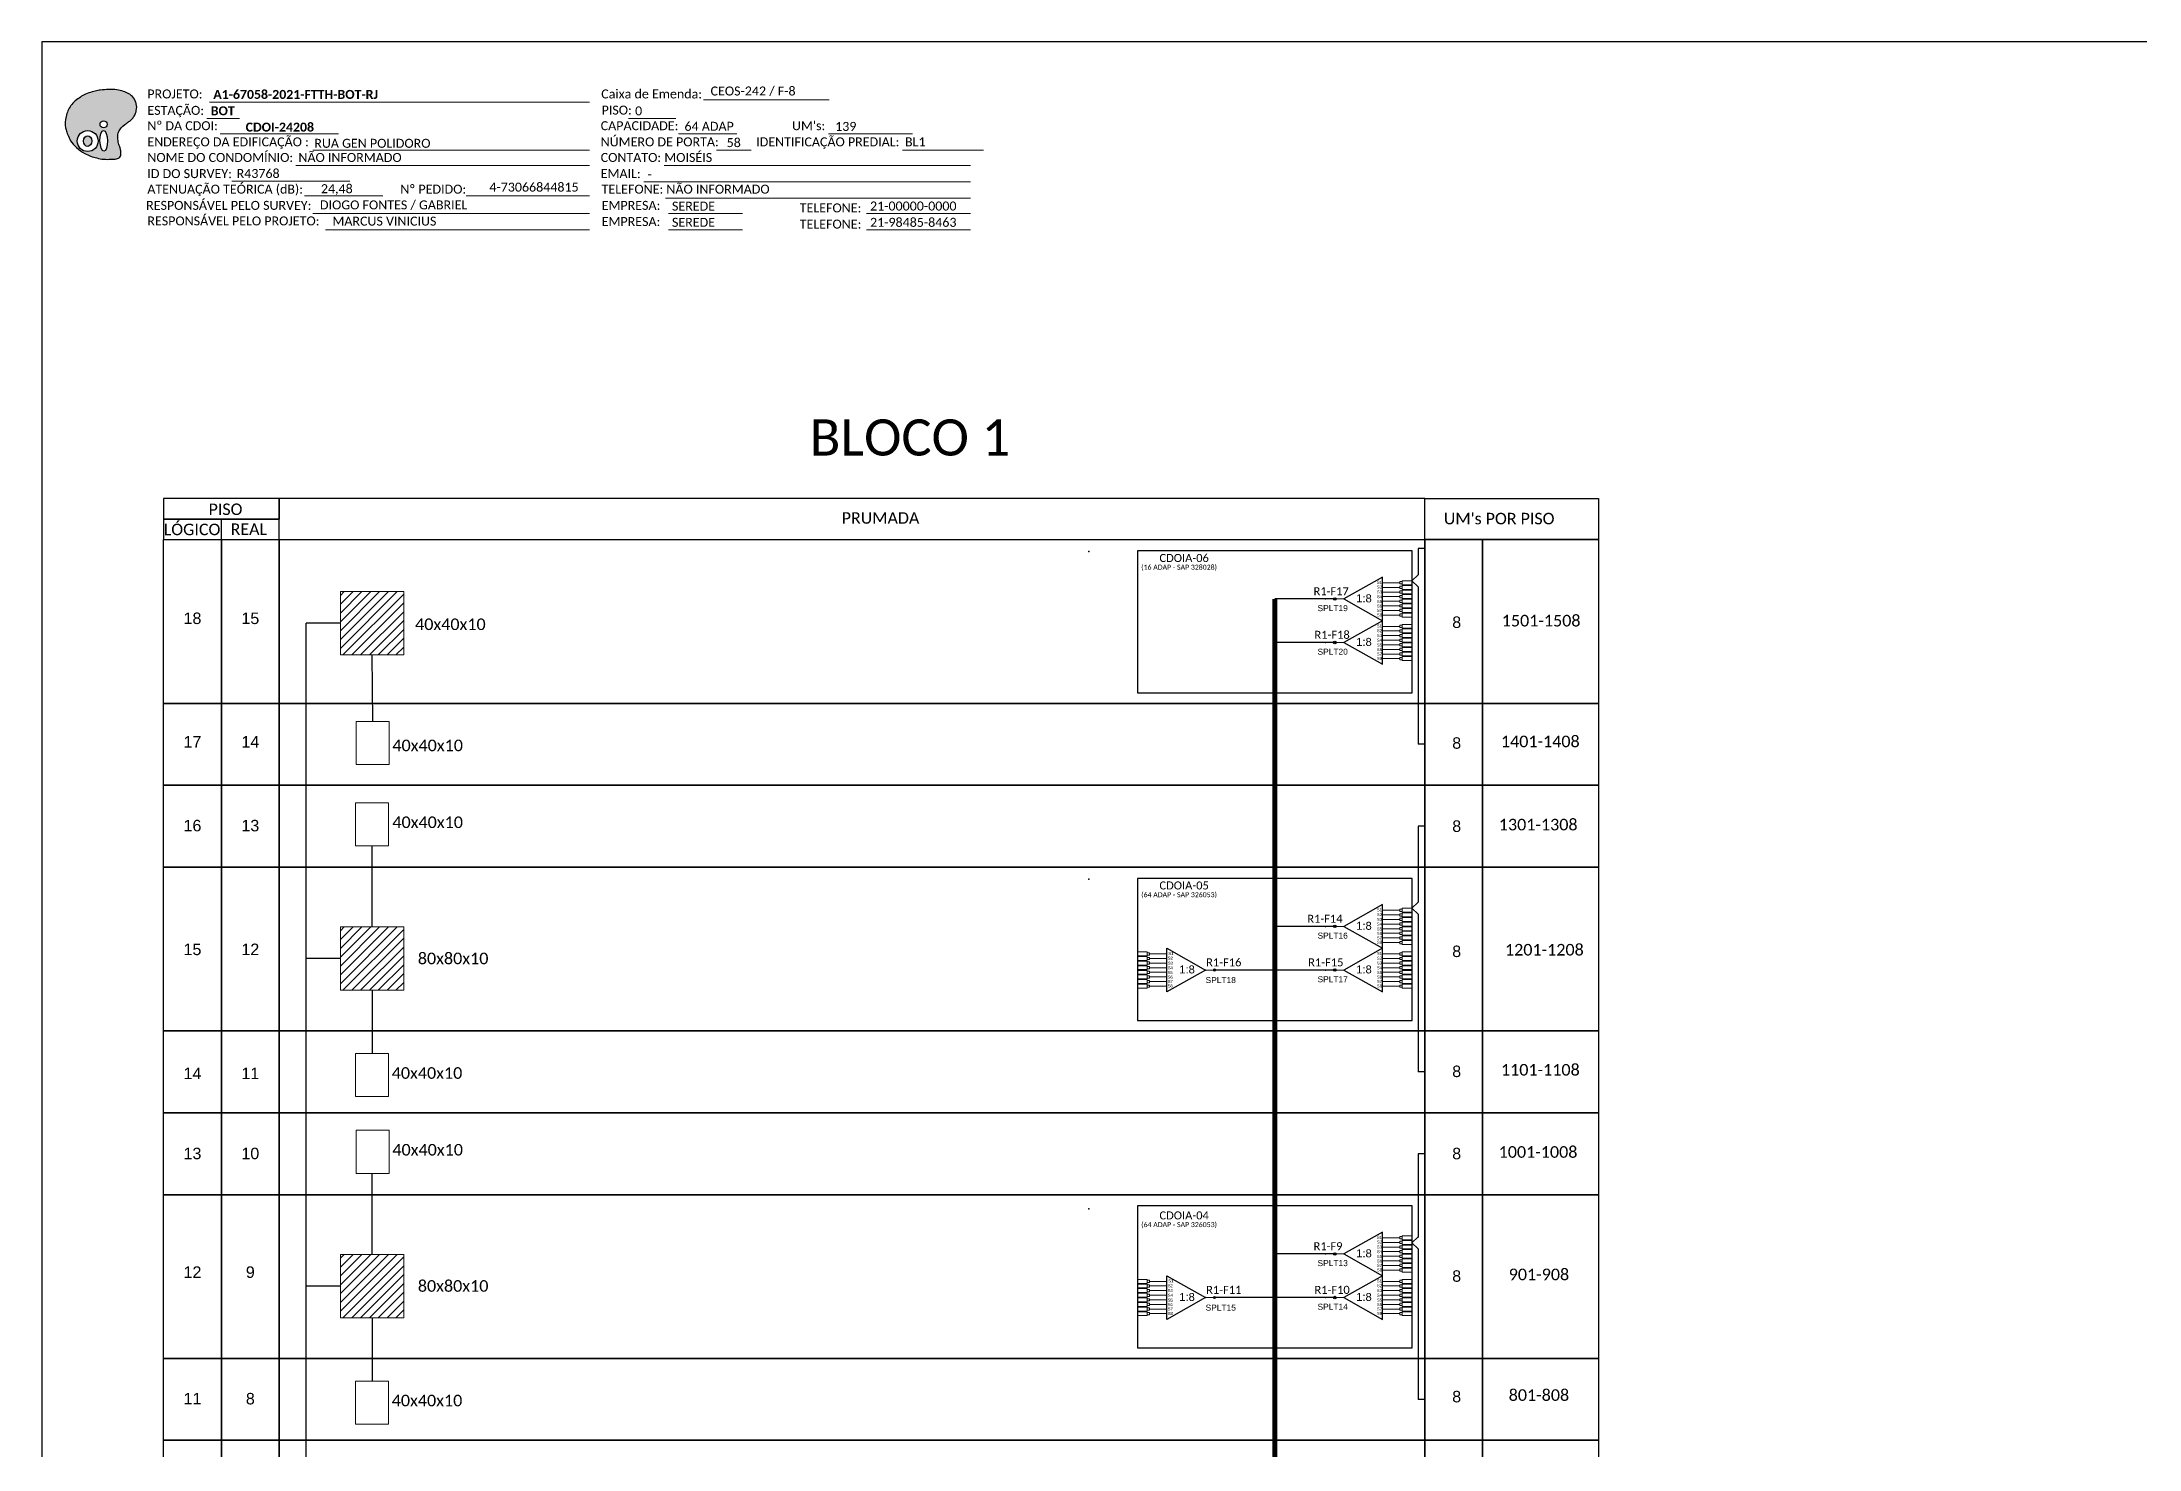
# Model space of a CAD drawing. Header units: inches. Extents: x 3965 to 5714, y 707 to 1301.
# Drawn here: x 4875.1 to 5294.4, y 1019.2 to 1300.5 of the extents above; entities that cross this region are included whole.
import ezdxf
from ezdxf.enums import TextEntityAlignment as Align

# ---------------------------------------------------------------- set-up
doc = ezdxf.new("R2010")
doc.units = ezdxf.units.IN
doc.header["$MEASUREMENT"] = 0
doc.styles.add('ARIAL', font='arial.ttf')
doc.styles.add('WMF-Calibri0', font='calibri.ttf')
doc.styles.add('WMF-Calibri1', font='calibrib.ttf')

# ---------------------------------------------------------------- blocks, each defined once
blk = doc.blocks.new('SPLT_1-8_SC-APC')
at = {"color": 1}
blk.add_lwpolyline([(-7.37, -2.1), (-17.04, -7.55), (-7.37, -13), (-7.37, -2.1)], dxfattribs=at)
at = {"color": 3, "lineweight": 0}
for points in [[(-2.99, -3.51), (-7.37, -3.51)], [(-7.37, -4.66), (-2.99, -4.66)], [(-2.41, -3.02), (-2.41, -4)], [(-2.41, -3.02), (0, -3.02)], [(-2.41, -4), (0, -4)], [(-2.41, -4.17), (-2.41, -5.16)], [(-2.41, -4.17), (0, -4.17)], [(-2.41, -5.16), (0, -5.16)], [(-7.37, -5.82), (-2.99, -5.82)], [(-7.37, -6.97), (-2.99, -6.97)], [(-7.37, -8.12), (-2.99, -8.12)], [(-7.37, -9.28), (-2.99, -9.28)], [(-7.37, -10.43), (-2.99, -10.43)], [(-2.41, -5.32), (-2.41, -6.31)], [(-2.41, -5.32), (0, -5.32)], [(-2.41, -6.31), (0, -6.31)], [(-2.41, -6.48), (-2.41, -7.46)], [(-2.41, -6.48), (0, -6.48)], [(-2.41, -7.46), (0, -7.46)], [(-2.41, -7.63), (-2.41, -8.62)], [(-2.41, -7.63), (0, -7.63)], [(-2.41, -8.62), (0, -8.62)], [(-2.41, -8.78), (-2.41, -9.77)], [(-2.41, -8.78), (0, -8.78)], [(-2.41, -9.77), (0, -9.77)], [(-2.41, -9.94), (-2.41, -10.92)], [(-2.41, -9.94), (0, -9.94)], [(-7.37, -11.58), (-2.99, -11.58)], [(-2.41, -10.92), (0, -10.92)], [(-2.41, -11.09), (-2.41, -12.08)], [(-2.41, -11.09), (0, -11.09)], [(-2.41, -12.08), (0, -12.08)]]:
    blk.add_lwpolyline(points, dxfattribs=at)
for points in [[(-2.99, -3.22), (-2.41, -3.22), (-2.41, -3.8), (-2.99, -3.8)], [(-2.99, -4.38), (-2.41, -4.38), (-2.41, -4.95), (-2.99, -4.95)], [(-2.99, -5.53), (-2.41, -5.53), (-2.41, -6.1), (-2.99, -6.1)], [(-2.99, -6.68), (-2.41, -6.68), (-2.41, -7.26), (-2.99, -7.26)], [(-2.99, -7.84), (-2.41, -7.84), (-2.41, -8.41), (-2.99, -8.41)], [(-2.99, -8.99), (-2.41, -8.99), (-2.41, -9.56), (-2.99, -9.56)], [(-2.99, -10.14), (-2.41, -10.14), (-2.41, -10.72), (-2.99, -10.72)], [(-2.99, -11.3), (-2.41, -11.3), (-2.41, -11.87), (-2.99, -11.87)]]:
    blk.add_lwpolyline(points, close=True, dxfattribs=at)
at = {"color": 1, "lineweight": 0}
blk.add_lwpolyline([(-17.04, -7.55), (-19.26, -7.55)], dxfattribs=at)
at = {"color": 1, "style": 'ARIAL'}
for s, height, p in [('S1', 0.75, (-8.74, -3.78)), ('S2', 0.75, (-8.74, -4.97)), ('1:8', 2, (-13.91, -8.4)), ('S3', 0.75, (-8.74, -6.18)), ('S4', 0.75, (-8.74, -7.36)), ('S5', 0.75, (-8.74, -8.57)), ('S6', 0.75, (-8.74, -9.69)), ('S7', 0.75, (-8.74, -10.78)), ('S8', 0.75, (-8.74, -11.9))]:
    blk.add_text(s, height=height, dxfattribs=at).set_placement(p)
blk = doc.blocks.new('SPLITTER_')
blk.add_point((0, 0))
at = {"style": 'ARIAL', "flags": 4}
blk.add_attdef('SPLT', (0, -3.26), '', height=1.5, dxfattribs=at)
blk = doc.blocks.new('SPLT_1-8_SC-APC_ESQ')
at = {"color": 3, "lineweight": 0}
for points in [[(2.41, -3.02), (0, -3.02)], [(2.41, -4), (0, -4)], [(2.41, -4.17), (0, -4.17)], [(2.41, -5.16), (0, -5.16)], [(2.41, -3.02), (2.41, -4)], [(2.41, -4.17), (2.41, -5.16)], [(2.99, -3.51), (7.37, -3.51)], [(7.37, -4.66), (2.99, -4.66)], [(2.41, -5.32), (0, -5.32)], [(2.41, -6.31), (0, -6.31)], [(2.41, -6.48), (0, -6.48)], [(2.41, -7.46), (0, -7.46)], [(2.41, -7.63), (0, -7.63)], [(2.41, -8.62), (0, -8.62)], [(2.41, -8.78), (0, -8.78)], [(2.41, -9.77), (0, -9.77)], [(2.41, -9.94), (0, -9.94)], [(2.41, -5.32), (2.41, -6.31)], [(2.41, -6.48), (2.41, -7.46)], [(2.41, -7.63), (2.41, -8.62)], [(2.41, -8.78), (2.41, -9.77)], [(2.41, -9.94), (2.41, -10.92)], [(7.37, -5.82), (2.99, -5.82)], [(7.37, -6.97), (2.99, -6.97)], [(7.37, -8.12), (2.99, -8.12)], [(7.37, -9.28), (2.99, -9.28)], [(7.37, -10.43), (2.99, -10.43)], [(2.41, -10.92), (0, -10.92)], [(2.41, -11.09), (0, -11.09)], [(2.41, -12.08), (0, -12.08)], [(2.41, -11.09), (2.41, -12.08)], [(7.37, -11.58), (2.99, -11.58)]]:
    blk.add_lwpolyline(points, dxfattribs=at)
for points in [[(2.99, -3.22), (2.41, -3.22), (2.41, -3.8), (2.99, -3.8)], [(2.99, -4.38), (2.41, -4.38), (2.41, -4.95), (2.99, -4.95)], [(2.99, -5.53), (2.41, -5.53), (2.41, -6.1), (2.99, -6.1)], [(2.99, -6.68), (2.41, -6.68), (2.41, -7.26), (2.99, -7.26)], [(2.99, -7.84), (2.41, -7.84), (2.41, -8.41), (2.99, -8.41)], [(2.99, -8.99), (2.41, -8.99), (2.41, -9.56), (2.99, -9.56)], [(2.99, -10.14), (2.41, -10.14), (2.41, -10.72), (2.99, -10.72)], [(2.99, -11.3), (2.41, -11.3), (2.41, -11.87), (2.99, -11.87)]]:
    blk.add_lwpolyline(points, close=True, dxfattribs=at)
at = {"color": 1}
blk.add_lwpolyline([(7.37, -2.1), (17.04, -7.55), (7.37, -13), (7.37, -2.1)], dxfattribs=at)
at = {"color": 1, "lineweight": 0}
blk.add_lwpolyline([(17.04, -7.55), (19.26, -7.55)], dxfattribs=at)
at = {"color": 1, "style": 'ARIAL'}
for s, height, p in [('S2', 0.75, (7.56, -4.97)), ('S1', 0.75, (7.7, -3.78)), ('S5', 0.75, (7.55, -8.57)), ('S3', 0.75, (7.55, -6.18)), ('S4', 0.75, (7.55, -7.36)), ('S6', 0.75, (7.55, -9.69)), ('S7', 0.75, (7.55, -10.78)), ('1:8', 2, (10.45, -8.4)), ('S8', 0.75, (7.55, -11.9))]:
    blk.add_text(s, height=height, dxfattribs=at).set_placement(p)
blk = doc.blocks.new('A$C415C251F')
at = {"color": 3}
blk.add_point((0, 0), dxfattribs=at)
blk = doc.blocks.new('LEG_CDOIA8_C-SPLT_ESQ')
at = {"color": 3, "extrusion": (0, 0, -1), "xscale": -1, "zscale": -1}
blk.add_blockref('A$C415C251F', (0, 0), dxfattribs=at)
at = {"color": 1, "style": 'WMF-Calibri0', "flags": 4}
blk.add_attdef('MODELO', text='', height=1.5, dxfattribs=at).set_placement((22.54, -4.54), align=Align.CENTER)
blk.add_attdef('CDO', (21.44, -2.61), '', height=2, dxfattribs=at)
at = {"style": 'ARIAL', "flags": 4}
blk.add_attdef('SPLITAGEM', text='', height=1.5, dxfattribs=at).set_placement((18.61, -12.59), align=Align.CENTER)
blk = doc.blocks.new('OI')
h = blk.add_hatch(color=40)
edge = h.paths.add_edge_path()
edge.add_spline(control_points=[(4.35, -0.67), (3.92, -0.99), (3.26, -1.5), (2.81, -2.59), (2.9, -3.5), (3.06, -4.27), (3.31, -4.85), (3.37, -5.39), (3.4, -5.88), (3.2, -6.4), (2.54, -6.61), (1.65, -6.63), (0.55, -6.67), (-0.56, -6.42), (-1.61, -6.14), (-2.77, -5.61), (-3.92, -4.77), (-4.89, -3.7), (-5.34, -2.65), (-5.6, -1.94), (-5.85, -0.96), (-5.71, 0.47), (-5.1, 2.02), (-4.14, 3.02), (-3.3, 3.61), (-2.37, 4.16), (-1.36, 4.44), (-0.56, 4.7), (0.79, 4.85), (2.24, 4.97), (3.79, 4.57), (4.67, 4.21), (5.44, 3.65), (5.76, 2.99), (6.03, 2.21), (6.01, 1.46), (5.72, 0.64), (5.31, 0.08), (4.88, -0.38), (4.51, -0.55), (4.35, -0.67)], knot_values=[0, 0, 0, 0, 1.60434, 2.417191, 3.427595, 4.282808, 4.776746, 5.304182, 5.888771, 6.258406, 6.858137, 7.79129, 8.986195, 10.124242, 11.187857, 12.242908, 13.953784, 15.414161, 16.515391, 17.349188, 17.675853, 19.552021, 21.515531, 22.568638, 23.63245, 24.621084, 25.782718, 26.745347, 27.142653, 29.870543, 31.004649, 31.921532, 32.709589, 33.801391, 34.042471, 35.192333, 35.971461, 36.628871, 37.254359, 37.836911, 37.836911, 37.836911, 37.836911], degree=3, periodic=0)
h.paths.add_polyline_path([(1.13, -0.87, -1), (-0.04, -0.87, -1)], flags=16)
edge = h.paths.add_edge_path(flags=16)
edge.add_ellipse((0.56, -3.59), major_axis=(-0.02, 1.71), ratio=0.361305, start_angle=0, end_angle=360)
h.paths.add_polyline_path([(-0.36, -3.62, -1), (-3.8, -3.62, -1)], flags=16)
edge = h.paths.add_edge_path(flags=0)
edge.add_ellipse((-2.08, -3.62), major_axis=(0, 0.885), ratio=0.758294, start_angle=0, end_angle=360)
at = {"color": 40}
for centre, radius in [((-2.08, -3.62), 1.72), ((0.54, -0.87), 0.587)]:
    blk.add_circle(centre, radius, dxfattribs=at)
blk.add_ellipse((-2.08, -3.62), major_axis=(0, 0.885), ratio=0.758294, start_param=-3.141592653589792, end_param=3.141592653589792, dxfattribs=at)
blk.add_ellipse((0.56, -3.59), major_axis=(-0.02, 1.71), ratio=0.361305, dxfattribs=at)
at = {"color": 40, "start_tangent": (-0.800898, -0.598801), "end_tangent": (-0.800898, -0.598801)}
blk.add_spline([(4.35, -0.67), (3.2, -1.78), (2.9, -2.54), (2.92, -3.55), (3.12, -4.38), (3.28, -4.85), (3.37, -5.37), (3.35, -5.95), (3.2, -6.29), (2.66, -6.55), (1.73, -6.63), (0.54, -6.62), (-0.58, -6.41), (-1.6, -6.11), (-2.56, -5.67), (-3.95, -4.67), (-4.89, -3.56), (-5.37, -2.56), (-5.64, -1.78), (-5.72, -1.46), (-5.63, 0.42), (-4.84, 2.22), (-4.13, 2.99), (-3.27, 3.62), (-2.4, 4.09), (-1.3, 4.47), (-0.37, 4.72), (0.02, 4.77), (2.75, 4.8), (3.85, 4.53), (4.69, 4.16), (5.31, 3.68), (5.85, 2.73), (5.93, 2.5), (5.94, 1.35), (5.67, 0.62), (5.29, 0.08), (4.84, -0.36), (4.35, -0.67)], degree=3, dxfattribs=at)

msp = doc.modelspace()

# ---------------------------------------------------------------- hatches: boundary and pattern name
h = msp.add_hatch()
h.set_pattern_fill('ANSI31', color=1, scale=10, style=0)
h.set_pattern_definition([(45, (3520.1233, 846.475), (-0.8838835, 0.8838835), [])])
h.paths.add_polyline_path([(4947.44, 1190.64), (4934.8, 1190.64), (4934.8, 1178), (4947.44, 1178)])
h = msp.add_hatch(color=3)
h.dxf.hatch_style = 1
edge = h.paths.add_edge_path()
edge.add_arc((5133.61, 1189.18), 0.242, 0, 360)
h = msp.add_hatch(color=3)
h.dxf.hatch_style = 1
edge = h.paths.add_edge_path()
edge.add_arc((5133.61, 1180.46), 0.242, 0, 360)
h = msp.add_hatch(color=3)
h.dxf.hatch_style = 1
edge = h.paths.add_edge_path()
edge.add_arc((5133.61, 1123.69), 0.242, 0, 360)
h = msp.add_hatch()
h.set_pattern_fill('ANSI31', color=1, scale=10, style=0)
h.set_pattern_definition([(45, (3520.1233, 779.4144), (-0.8838835, 0.8838835), [])])
h.paths.add_polyline_path([(4947.44, 1123.58), (4934.8, 1123.58), (4934.8, 1110.93), (4947.44, 1110.93)])
h = msp.add_hatch(color=3)
h.dxf.hatch_style = 1
edge = h.paths.add_edge_path()
edge.add_arc((5109.55, 1114.97), 0.205, 0, 360)
h = msp.add_hatch(color=3)
h.dxf.hatch_style = 1
edge = h.paths.add_edge_path()
edge.add_arc((5133.61, 1114.97), 0.242, 0, 360)
h = msp.add_hatch()
h.set_pattern_fill('ANSI31', color=1, scale=10, style=0)
h.set_pattern_definition([(45, (3520.1233, 713.927), (-0.8838835, 0.8838835), [])])
h.paths.add_polyline_path([(4947.44, 1058.09), (4934.8, 1058.09), (4934.8, 1045.45), (4947.44, 1045.45)])
h = msp.add_hatch(color=3)
h.dxf.hatch_style = 1
edge = h.paths.add_edge_path()
edge.add_arc((5133.61, 1058.2), 0.242, 0, 360)
h = msp.add_hatch(color=3)
h.dxf.hatch_style = 1
edge = h.paths.add_edge_path()
edge.add_arc((5109.55, 1049.48), 0.205, 0, 360)
h = msp.add_hatch(color=3)
h.dxf.hatch_style = 1
edge = h.paths.add_edge_path()
edge.add_arc((5133.61, 1049.48), 0.242, 0, 360)

# ---------------------------------------------------------------- linework, layer by layer
at = {"color": 6}
for p, q in [((5133.61, 1189.18), (5121.58, 1189.18)), ((5133.61, 1180.46), (5121.58, 1180.46)), ((5133.61, 1123.69), (5121.58, 1123.69)), ((5121.58, 1114.97), (5109.55, 1114.97)), ((5133.61, 1114.97), (5121.58, 1114.97)), ((5133.61, 1058.2), (5121.58, 1058.2)), ((5121.58, 1049.48), (5109.55, 1049.48)), ((5133.61, 1049.48), (5121.58, 1049.48))]:
    msp.add_line(p, q, dxfattribs=at)
for points in [[(4875.12, 706.55), (5713.68, 706.55), (5713.68, 1300.55), (4875.12, 1300.55), (4875.12, 706.55)], [(4922.57, 1201.03), (5151.59, 1201.03), (5151.59, 1209.25), (4922.57, 1209.25), (4922.57, 1209.25), (4922.57, 1205.14)], [(4910.99, 1201.03), (4910.99, 1205.14)]]:
    msp.add_lwpolyline(points)
at = {"color": 7, "lineweight": 0}
for points in [[(4908.59, 1288.51), (4984.56, 1288.51)], [(5007.4, 1289), (5032.53, 1289)], [(4908.07, 1285.23), (4914.62, 1285.23)], [(4992.36, 1285.27), (5001.84, 1285.27)], [(4910.73, 1282.16), (4934.42, 1282.16)], [(4929.3, 1278.92), (4984.56, 1278.92)], [(5002.41, 1282.16), (5014.02, 1282.16)], [(5009.99, 1278.92), (5016.94, 1278.92)], [(5032.35, 1282.16), (5049.2, 1282.16)], [(5047.16, 1278.92), (5063.34, 1278.92)], [(4925.89, 1275.81), (4984.56, 1275.81)], [(4999.52, 1275.81), (5060.75, 1275.81)], [(4913.05, 1272.74), (4936.68, 1272.74)], [(4995.48, 1272.57), (5060.75, 1272.57)], [(4927.59, 1269.78), (4943.26, 1269.78)], [(4959.92, 1269.78), (4984.42, 1269.78)], [(4960.42, 1269.79), (4984.57, 1269.79)], [(4999.77, 1269.33), (5060.75, 1269.33)], [(4929.3, 1266.22), (4984.56, 1266.22)], [(4931.79, 1262.98), (4984.56, 1262.98)], [(5000.38, 1266.22), (5015.18, 1266.22)], [(5000.38, 1262.98), (5015.18, 1262.98)], [(5039.98, 1266.22), (5060.75, 1266.22)], [(5039.98, 1262.98), (5060.75, 1262.98)]]:
    msp.add_lwpolyline(points, dxfattribs=at)
at = {"color": 0}
for points in [[(4899.42, 1205.14), (4922.57, 1205.14), (4922.57, 1209.25), (4899.42, 1209.25)], [(4899.42, 1201.03), (4922.57, 1201.03), (4922.57, 1205.14), (4899.42, 1205.14)]]:
    msp.add_lwpolyline(points, close=True, dxfattribs=at)
for points in [[(5151.59, 1209.25), (5186.31, 1209.25), (5186.31, 1201.03), (5151.59, 1201.03)], [(4899.42, 1201.03), (4910.99, 1201.03), (4910.99, 1168.28), (4899.42, 1168.28)], [(4910.99, 1201.03), (4922.57, 1201.03), (4922.57, 1168.28), (4910.99, 1168.28)], [(4922.57, 1201.03), (5151.59, 1201.03), (5151.59, 1168.28), (4922.57, 1168.28)], [(5151.59, 1201.03), (5163.16, 1201.03), (5163.16, 1168.28), (5151.59, 1168.28)], [(5163.16, 1201.03), (5186.31, 1201.03), (5186.31, 1168.28), (5163.16, 1168.28)], [(4899.42, 1168.28), (4910.99, 1168.28), (4910.99, 1151.91), (4899.42, 1151.91)], [(4910.99, 1168.28), (4922.57, 1168.28), (4922.57, 1151.91), (4910.99, 1151.91)], [(4922.57, 1168.28), (5151.59, 1168.28), (5151.59, 1151.91), (4922.57, 1151.91)], [(5151.59, 1168.28), (5163.16, 1168.28), (5163.16, 1151.91), (5151.59, 1151.91)], [(5163.16, 1168.28), (5186.31, 1168.28), (5186.31, 1151.91), (5163.16, 1151.91)], [(4899.42, 1151.91), (4910.99, 1151.91), (4910.99, 1135.54), (4899.42, 1135.54)], [(4910.99, 1151.91), (4922.57, 1151.91), (4922.57, 1135.54), (4910.99, 1135.54)], [(4922.57, 1151.91), (5151.59, 1151.91), (5151.59, 1135.54), (4922.57, 1135.54)], [(5151.59, 1151.91), (5163.16, 1151.91), (5163.16, 1135.54), (5151.59, 1135.54)], [(5163.16, 1151.91), (5186.31, 1151.91), (5186.31, 1135.54), (5163.16, 1135.54)], [(4899.42, 1135.54), (4910.99, 1135.54), (4910.99, 1102.8), (4899.42, 1102.8)], [(4910.99, 1135.54), (4922.57, 1135.54), (4922.57, 1102.8), (4910.99, 1102.8)], [(4922.57, 1135.54), (5151.59, 1135.54), (5151.59, 1102.8), (4922.57, 1102.8)], [(5151.59, 1135.54), (5163.16, 1135.54), (5163.16, 1102.8), (5151.59, 1102.8)], [(5163.16, 1135.54), (5186.31, 1135.54), (5186.31, 1102.8), (5163.16, 1102.8)], [(4899.42, 1102.8), (4910.99, 1102.8), (4910.99, 1086.42), (4899.42, 1086.42)], [(4910.99, 1102.8), (4922.57, 1102.8), (4922.57, 1086.42), (4910.99, 1086.42)], [(4922.57, 1102.8), (5151.59, 1102.8), (5151.59, 1086.42), (4922.57, 1086.42)], [(5151.59, 1102.8), (5163.16, 1102.8), (5163.16, 1086.42), (5151.59, 1086.42)], [(5163.16, 1102.8), (5186.31, 1102.8), (5186.31, 1086.42), (5163.16, 1086.42)], [(4899.42, 1086.42), (4910.99, 1086.42), (4910.99, 1070.05), (4899.42, 1070.05)], [(4910.99, 1086.42), (4922.57, 1086.42), (4922.57, 1070.05), (4910.99, 1070.05)], [(4922.57, 1086.42), (5151.59, 1086.42), (5151.59, 1070.05), (4922.57, 1070.05)], [(5151.59, 1086.42), (5163.16, 1086.42), (5163.16, 1070.05), (5151.59, 1070.05)], [(5163.16, 1086.42), (5186.31, 1086.42), (5186.31, 1070.05), (5163.16, 1070.05)], [(4899.42, 1070.05), (4910.99, 1070.05), (4910.99, 1037.31), (4899.42, 1037.31)], [(4910.99, 1070.05), (4922.57, 1070.05), (4922.57, 1037.31), (4910.99, 1037.31)], [(4922.57, 1070.05), (5151.59, 1070.05), (5151.59, 1037.31), (4922.57, 1037.31)], [(5151.59, 1070.05), (5163.16, 1070.05), (5163.16, 1037.31), (5151.59, 1037.31)], [(5163.16, 1070.05), (5186.31, 1070.05), (5186.31, 1037.31), (5163.16, 1037.31)], [(4899.42, 1037.31), (4910.99, 1037.31), (4910.99, 1020.94), (4899.42, 1020.94)], [(4910.99, 1037.31), (4922.57, 1037.31), (4922.57, 1020.94), (4910.99, 1020.94)], [(4922.57, 1037.31), (5151.59, 1037.31), (5151.59, 1020.94), (4922.57, 1020.94)], [(5151.59, 1037.31), (5163.16, 1037.31), (5163.16, 1020.94), (5151.59, 1020.94)], [(5163.16, 1037.31), (5186.31, 1037.31), (5186.31, 1020.94), (5163.16, 1020.94)], [(4899.42, 1020.94), (4910.99, 1020.94), (4910.99, 1004.56), (4899.42, 1004.56)], [(4910.99, 1020.94), (4922.57, 1020.94), (4922.57, 1004.56), (4910.99, 1004.56)], [(4922.57, 1020.94), (5151.59, 1020.94), (5151.59, 1004.56), (4922.57, 1004.56)], [(5151.59, 1020.94), (5163.16, 1020.94), (5163.16, 1004.56), (5151.59, 1004.56)], [(5163.16, 1020.94), (5186.31, 1020.94), (5186.31, 1004.56), (5163.16, 1004.56)]]:
    msp.add_lwpolyline(points, close=True)
at = {"color": 3}
for points in [[(5150.27, 1199.23), (5150.27, 1194.01)], [(5151.59, 1199.23), (5150.27, 1199.23)], [(5150.27, 1194.01), (5149.01, 1192.8), (5150.27, 1191.59), (5150.27, 1191.59)], [(5150.27, 1191.59), (5150.27, 1160.1)], [(4928.03, 849.32), (4927.95, 1184.32)], [(4934.8, 1184.32), (4927.95, 1184.32)], [(4941.25, 1164.66), (4941.12, 1178)], [(5151.59, 1160.1), (5150.27, 1160.1)], [(5150.27, 1143.73), (5150.27, 1128.52)], [(5151.59, 1143.73), (5150.27, 1143.73)], [(4941.12, 1123.58), (4941.12, 1139.78)], [(5150.27, 1128.52), (5149.01, 1127.31), (5150.27, 1126.11), (5150.27, 1126.11)], [(5150.27, 1126.11), (5150.27, 1094.61)], [(4934.8, 1117.26), (4928.02, 1117.26)], [(4941.12, 1110.93), (4941.12, 1098.27)], [(5151.59, 1094.61), (5150.27, 1094.61)], [(5150.27, 1078.24), (5150.27, 1061.49)], [(5151.59, 1078.24), (5150.27, 1078.24)], [(4941.12, 1058.09), (4941.12, 1074.3)], [(5150.27, 1061.65), (5149.01, 1060.44), (5150.27, 1059.23), (5150.27, 1059.23)], [(5150.27, 1059.23), (5150.27, 1029.12)], [(4934.8, 1051.77), (4928.02, 1051.77)], [(4941.12, 1045.45), (4941.12, 1032.78)], [(5151.59, 1029.12), (5150.27, 1029.12)]]:
    msp.add_lwpolyline(points, dxfattribs=at)
at = {"color": 1}
for points in [[(5149.04, 1198.77), (5094.15, 1198.77), (5094.15, 1170.38), (5149.04, 1170.38)], [(5149.04, 1133.28), (5094.15, 1133.28), (5094.15, 1104.89), (5149.04, 1104.89)], [(5149.04, 1067.79), (5094.15, 1067.79), (5094.15, 1039.41), (5149.04, 1039.41)]]:
    msp.add_lwpolyline(points, close=True, dxfattribs=at)
at = {"color": 1, "lineweight": 0}
for points in [[(4934.8, 1190.64), (4947.44, 1190.64), (4947.44, 1178), (4934.8, 1178)], [(4934.8, 1123.58), (4947.44, 1123.58), (4947.44, 1110.93), (4934.8, 1110.93)], [(4934.8, 1058.09), (4947.44, 1058.09), (4947.44, 1045.45), (4934.8, 1045.45)]]:
    msp.add_lwpolyline(points, close=True, dxfattribs=at)
at = {"color": 6, "const_width": 1}
msp.add_lwpolyline([(5121.58, 1189.18), (5121.58, 832.13)], dxfattribs=at)
at = {"color": 0, "lineweight": 0}
for points in [[(4937.94, 1164.66), (4944.56, 1164.66), (4944.56, 1156.04), (4937.94, 1156.04)], [(4937.81, 1148.4), (4944.43, 1148.4), (4944.43, 1139.78), (4937.81, 1139.78)], [(4937.81, 1098.27), (4944.43, 1098.27), (4944.43, 1089.65), (4937.81, 1089.65)], [(4937.94, 1082.92), (4944.56, 1082.92), (4944.56, 1074.3), (4937.94, 1074.3)], [(4937.81, 1032.78), (4944.43, 1032.78), (4944.43, 1024.16), (4937.81, 1024.16)]]:
    msp.add_lwpolyline(points, close=True, dxfattribs=at)
at = {"color": 3}
for centre, radius in [((5133.61, 1189.18), 0.242), ((5133.61, 1180.46), 0.242), ((5133.61, 1123.69), 0.242), ((5109.55, 1114.97), 0.205), ((5133.61, 1114.97), 0.242), ((5133.61, 1058.2), 0.242), ((5109.55, 1049.48), 0.205), ((5133.61, 1049.48), 0.242)]:
    msp.add_circle(centre, radius, dxfattribs=at)

# ---------------------------------------------------------------- block references
at = {"color": 7, "xscale": 1.213923925196705, "yscale": 1.21392392515554, "zscale": 1.213923925163967, "rotation": 0.153289602326381}
msp.add_blockref('OI', (4886.78, 1285.13), dxfattribs=at)
at = {"color": 3}
ref = msp.add_blockref('LEG_CDOIA8_C-SPLT_ESQ', (5084.43, 1198.65), dxfattribs=dict(at, xscale=0.8000000000465661, yscale=0.7999999999883585, zscale=0.8))
ref.add_attrib('CDO', 'CDOIA-06', (5098.54, 1196.56), dxfattribs={"color": 1, "height": 1.6, "style": 'WMF-Calibri0'})
ref.add_attrib('MODELO', '(16 ADAP - SAP 328028)', dxfattribs={"color": 1, "height": 1, "style": 'WMF-Calibri0'}).set_placement((5102.47, 1195.02), align=Align.CENTER)
at = {"color": 3, "xscale": 0.8000000000465661, "yscale": 0.7999999999883585, "zscale": 0.8}
for p in [(5149.01, 1195.21), (5149.01, 1186.5), (5149.01, 1129.73), (5149.01, 1121.01), (5149.01, 1064.24), (5149.01, 1055.52)]:
    msp.add_blockref('SPLT_1-8_SC-APC', p, dxfattribs=at)
ref = msp.add_blockref('SPLITTER_', (5131.71, 1189.18), dxfattribs=dict(xscale=0.8000000000465661, yscale=0.7999999999883585, zscale=0.8))
ref.add_attrib('SPLT', 'SPLT19', (5130.15, 1186.73), dxfattribs={"height": 1.2, "style": 'ARIAL'})
ref = msp.add_blockref('SPLITTER_', (5131.71, 1180.46), dxfattribs=dict(xscale=0.8000000000465661, yscale=0.7999999999883585, zscale=0.8))
ref.add_attrib('SPLT', 'SPLT20', (5130.15, 1178.02), dxfattribs={"height": 1.2, "style": 'ARIAL'})
at = {"color": 3}
ref = msp.add_blockref('LEG_CDOIA8_C-SPLT_ESQ', (5084.43, 1133.16), dxfattribs=dict(at, xscale=0.8000000000465661, yscale=0.7999999999883585, zscale=0.8))
ref.add_attrib('CDO', 'CDOIA-05', (5098.54, 1131.08), dxfattribs={"color": 1, "height": 1.6, "style": 'WMF-Calibri0'})
ref.add_attrib('MODELO', '(64 ADAP - SAP 326053)', dxfattribs={"color": 1, "height": 1, "style": 'WMF-Calibri0'}).set_placement((5102.47, 1129.53), align=Align.CENTER)
ref = msp.add_blockref('SPLITTER_', (5131.71, 1123.69), dxfattribs=dict(xscale=0.8000000000465661, yscale=0.7999999999883585, zscale=0.8))
ref.add_attrib('SPLT', 'SPLT16', (5130.15, 1121.25), dxfattribs={"height": 1.2, "style": 'ARIAL'})
at = {"xscale": 0.8000000000001819, "yscale": 0.8000000000001818, "zscale": 0.8}
for p in [(5094.15, 1121.01), (5094.15, 1055.52)]:
    msp.add_blockref('SPLT_1-8_SC-APC_ESQ', p, dxfattribs=at)
ref = msp.add_blockref('SPLITTER_', (5107.77, 1114.97), dxfattribs=dict(xscale=0.8000000000001819, yscale=0.8000000000001818, zscale=0.8))
ref.add_attrib('SPLT', 'SPLT18', (5107.77, 1112.36), dxfattribs={"height": 1.2, "style": 'ARIAL'})
ref = msp.add_blockref('SPLITTER_', (5131.71, 1114.97), dxfattribs=dict(xscale=0.8000000000465661, yscale=0.7999999999883585, zscale=0.8))
ref.add_attrib('SPLT', 'SPLT17', (5130.15, 1112.53), dxfattribs={"height": 1.2, "style": 'ARIAL'})
at = {"color": 3}
ref = msp.add_blockref('LEG_CDOIA8_C-SPLT_ESQ', (5084.43, 1067.19), dxfattribs=dict(at, xscale=0.8000000000465661, yscale=0.7999999999883585, zscale=0.8))
ref.add_attrib('CDO', 'CDOIA-04', (5098.54, 1065.1), dxfattribs={"color": 1, "height": 1.6, "style": 'WMF-Calibri0'})
ref.add_attrib('MODELO', '(64 ADAP - SAP 326053)', dxfattribs={"color": 1, "height": 1, "style": 'WMF-Calibri0'}).set_placement((5102.47, 1063.56), align=Align.CENTER)
ref = msp.add_blockref('SPLITTER_', (5131.71, 1058.2), dxfattribs=dict(xscale=0.8000000000465661, yscale=0.7999999999883585, zscale=0.8))
ref.add_attrib('SPLT', 'SPLT13', (5130.15, 1055.76), dxfattribs={"height": 1.2, "style": 'ARIAL'})
ref = msp.add_blockref('SPLITTER_', (5107.77, 1049.48), dxfattribs=dict(xscale=0.8000000000001819, yscale=0.8000000000001818, zscale=0.8))
ref.add_attrib('SPLT', 'SPLT15', (5107.77, 1046.87), dxfattribs={"height": 1.2, "style": 'ARIAL'})
ref = msp.add_blockref('SPLITTER_', (5131.71, 1049.48), dxfattribs=dict(xscale=0.8000000000465661, yscale=0.7999999999883585, zscale=0.8))
ref.add_attrib('SPLT', 'SPLT14', (5130.15, 1047.04), dxfattribs={"height": 1.2, "style": 'ARIAL'})

# ---------------------------------------------------------------- texts
at = {"color": 7, "linetype": 'Continuous'}
for s, height, style, p in [('CEOS-242 / F-8', 1.7927, 'WMF-Calibri0', (5008.8, 1289.84)), ('BOT', 1.793, 'WMF-Calibri1', (4908.87, 1285.88)), ('A1-67058-2021-FTTH-BOT-RJ', 1.7927, 'WMF-Calibri1', (4909.38, 1289.16)), ('0', 1.79, 'WMF-Calibri0', (4993.71, 1285.87)), ('RUA GEN POLIDORO ', 1.7927, 'WMF-Calibri0', (4929.57, 1279.38)), ('58', 1.793, 'WMF-Calibri0', (5012.01, 1279.52)), ('-', 1.79, 'WMF-Calibri0', (4996.19, 1273.17)), ('DIOGO FONTES / GABRIEL', 1.7927, 'WMF-Calibri0', (4930.7, 1267.06)), ('SEREDE', 1.793, 'WMF-Calibri0', (5001.08, 1266.82)), ('21-00000-0000', 1.7927, 'WMF-Calibri0', (5040.68, 1266.84)), ('MARCUS VINICIUS', 1.7927, 'WMF-Calibri0', (4933.19, 1263.82)), ('SEREDE', 1.793, 'WMF-Calibri0', (5001.08, 1263.58)), ('21-98485-8463', 1.7927, 'WMF-Calibri0', (5040.68, 1263.58))]:
    msp.add_text(s, height=height, dxfattribs=dict(at, style=style)).set_placement(p)
at = {"color": 7, "lineweight": 0, "style": 'WMF-Calibri0'}
for s, height, p in [('PROJETO:', 1.793, (4896.19, 1289.25)), ('ESTAÇÃO:', 1.793, (4896.19, 1285.97)), ('Caixa de Emenda:', 1.7927, (4986.94, 1289.25)), ('PISO:', 1.793, (4987.01, 1286.02)), ('Nº DA CDOI:', 1.7927, (4896.19, 1282.9)), ('CAPACIDADE:', 1.7927, (4986.83, 1282.9)), ("UM's:", 1.793, (5025.08, 1282.9)), ('ENDEREÇO DA EDIFICAÇÃO :', 1.7927, (4896.19, 1279.67)), ('NOME DO CONDOMÍNIO:', 1.7927, (4896.19, 1276.55)), ('CONTATO: MOISÉIS', 1.7927, (4986.83, 1276.55)), ('NÚMERO DE PORTA:', 1.7927, (4986.83, 1279.67)), ('IDENTIFICAÇÃO PREDIAL:', 1.7927, (5017.92, 1279.67)), ('BL1 ', 1.793, (5047.66, 1279.67)), ('ID DO SURVEY:', 1.7927, (4896.19, 1273.32)), ('NÃO INFORMADO', 1.7927, (4926.4, 1276.55)), ('EMAIL:', 1.793, (4986.83, 1273.32)), ('ATENUAÇÃO TEÓRICA (dB):', 1.7927, (4896.19, 1270.21)), ('Nº PEDIDO:', 1.793, (4946.77, 1270.21)), ('TELEFONE: NÃO INFORMADO', 1.7927, (4987.02, 1270.21)), ('RESPONSÁVEL PELO SURVEY:', 1.7927, (4895.95, 1266.97)), ('EMPRESA:', 1.793, (4987.02, 1266.97)), ('TELEFONE:', 1.793, (5026.62, 1266.46)), ('RESPONSÁVEL PELO PROJETO:', 1.7927, (4896.19, 1263.86)), ('EMPRESA:', 1.793, (4987.02, 1263.73)), ('TELEFONE:', 1.793, (5026.62, 1263.23))]:
    msp.add_text(s, height=height, dxfattribs=at).set_placement(p)
at = {"color": 7, "linetype": 'Continuous', "style": 'WMF-Calibri1'}
msp.add_text('CDOI-24208', height=1.793, dxfattribs=at).set_placement((4922.68, 1282.62), align=Align.CENTER)
at = {"color": 0, "linetype": 'Continuous', "style": 'WMF-Calibri0'}
for s, p in [('64 ADAP', (5003.58, 1282.78)), ('139', (5033.7, 1282.76)), ('R43768', (4914.04, 1273.35))]:
    msp.add_text(s, height=1.793, dxfattribs=at).set_placement(p)
at = {"color": 0, "lineweight": 0, "style": 'WMF-Calibri0'}
msp.add_text('24,48', height=1.793, dxfattribs=at).set_placement((4930.89, 1270.3))
at = {"color": 7, "style": 'WMF-Calibri0'}
msp.add_text('4-73066844815', height=1.7927, dxfattribs=at).set_placement((4964.57, 1270.62))
at = {"color": 0, "style": 'WMF-Calibri0'}
for s, height, p in [('BLOCO 1', 7.24, (5028.61, 1217.84)), ('     PISO', 2.3, (4904.38, 1205.95)), ('  LÓGICO', 2.3, (4897.84, 1201.92)), ('    REAL', 2.3, (4909.6, 1201.97)), ('PRUMADA', 2.3, (5035.02, 1204.21)), ("UM's POR PISO", 2.3, (5155.4, 1204.09))]:
    msp.add_text(s, height=height, dxfattribs=at).set_placement(p)
at = {"color": 6, "style": 'WMF-Calibri0'}
for s, p in [('R1-F17', (5129.35, 1189.91)), ('R1-F18', (5129.53, 1181.2)), ('R1-F14', (5128.1, 1124.43)), ('R1-F16', (5107.87, 1115.71)), ('R1-F15', (5128.27, 1115.71)), ('R1-F9', (5129.35, 1058.94)), ('R1-F11', (5107.87, 1050.22)), ('R1-F10', (5129.53, 1050.22))]:
    msp.add_text(s, height=1.6, dxfattribs=at).set_placement(p)
at = {"style": 'WMF-Calibri0'}
for s, p in [('40x40x10', (4949.72, 1182.95)), ('1501-1508', (5166.98, 1183.67)), ('1401-1408', (5166.81, 1159.52)), ('40x40x10', (4945.18, 1158.72)), ('40x40x10', (4945.18, 1143.36)), ('1301-1308', (5166.39, 1142.89)), ('1201-1208', (5167.63, 1117.87)), ('80x80x10', (4950.27, 1116.13)), ('40x40x10', (4945.05, 1093.22)), ('1101-1108', (5166.82, 1093.86)), ('40x40x10', (4945.18, 1077.87)), ('1001-1008', (5166.36, 1077.43)), ('80x80x10', (4950.27, 1050.64)), ('901-908', (5168.37, 1052.94)), ('40x40x10', (4945.05, 1027.73)), ('801-808', (5168.37, 1028.82))]:
    msp.add_text(s, height=2.317, dxfattribs=at).set_placement(p)
at = {"style": 'ARIAL', "flags": 12}
for tag, p in [('18', (4905.21, 1185.3)), ('15', (4916.78, 1185.3)), ('8', (5157.97, 1184.52)), ('17', (4905.21, 1160.6)), ('14', (4916.78, 1160.6)), ('8', (5157.97, 1160.36)), ('16', (4905.21, 1143.85)), ('13', (4916.78, 1143.85)), ('8', (5157.97, 1143.74)), ('15', (4905.21, 1119.1)), ('12', (4916.78, 1119.1)), ('8', (5157.97, 1118.71)), ('14', (4905.21, 1094.3)), ('11', (4916.78, 1094.3)), ('8', (5157.97, 1094.71)), ('13', (4905.21, 1078.29)), ('10', (4916.78, 1078.29)), ('8', (5157.97, 1078.27)), ('12', (4905.21, 1054.56)), ('9', (4916.78, 1054.56)), ('8', (5157.97, 1053.78)), ('11', (4905.21, 1029.26)), ('8', (4916.78, 1029.26)), ('8', (5157.97, 1029.67))]:
    msp.add_attdef(tag, text='XX', height=2.3, dxfattribs=at).set_placement(p, align=Align.MIDDLE_CENTER)

doc.saveas('drawing.dxf')
